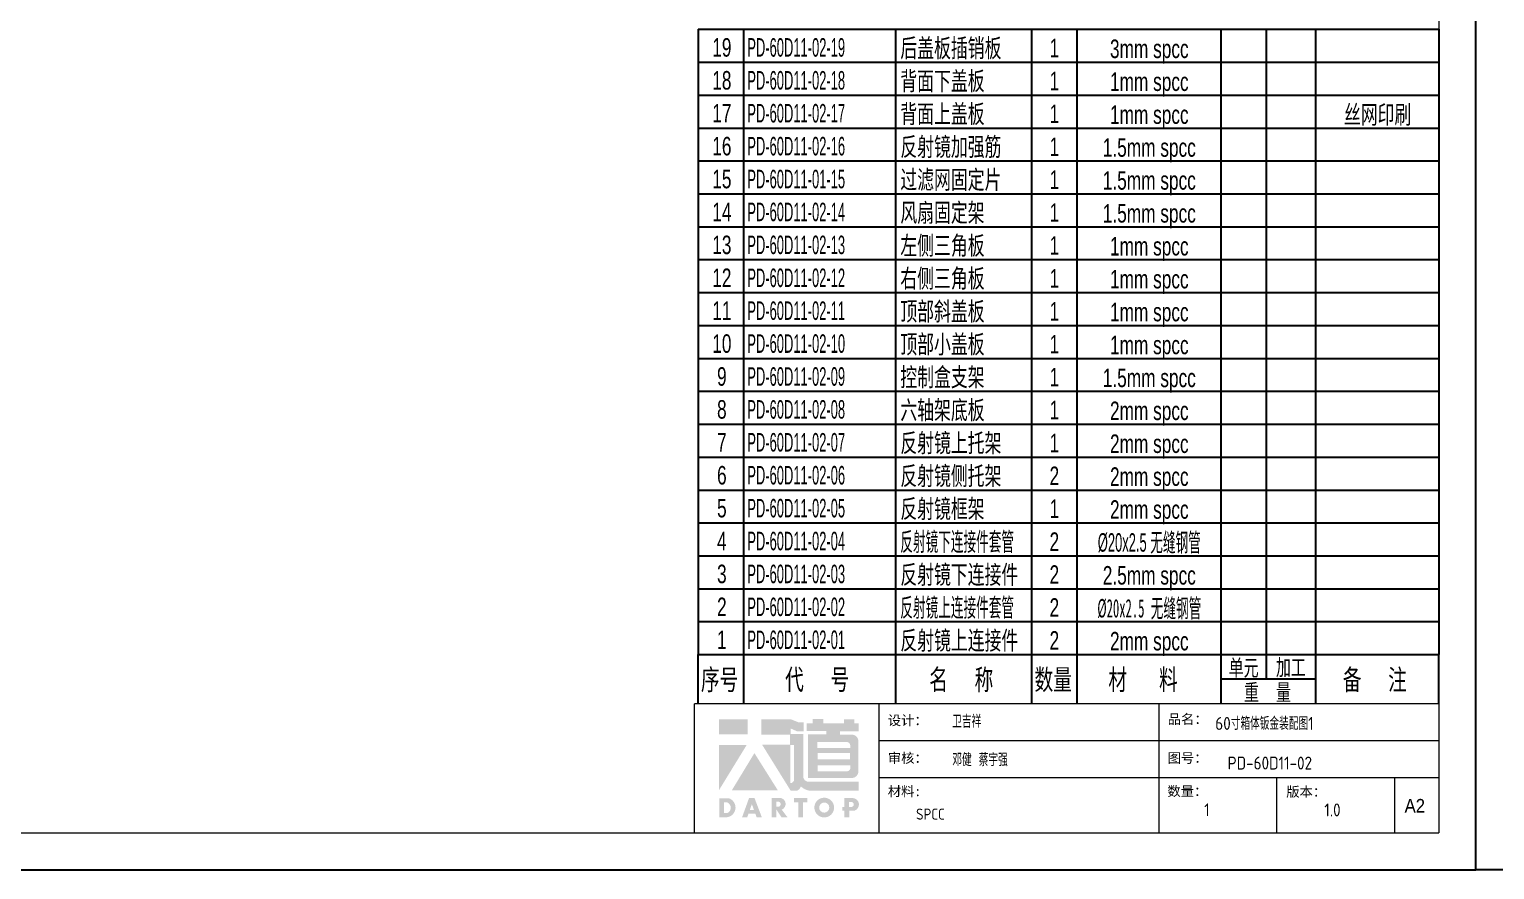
# Model space of a CAD drawing. Header units: millimetres. Extents: x -30327 to 34858, y 4015 to 75103.
# Drawn here: x 4613 to 8888, y 70587 to 73040 of the extents above; entities that cross this region are included whole.
import ezdxf
from ezdxf.enums import TextEntityAlignment as Align

# ---------------------------------------------------------------- set-up
doc = ezdxf.new("R2010")
doc.units = ezdxf.units.MM
for name, color, linetype in [('1轮廓实线层', 7, 'Continuous'), ('2细线层', 4, 'Continuous'), ('6文字层', 3, 'Continuous'), ('print', 30, 'Continuous'), ('图框层', 7, 'Continuous')]:
    doc.layers.add(name, color=color, linetype=linetype)
doc.layers.add('A-TITLEBLOCK', color=7, linetype='Continuous', lineweight=18)
doc.styles.add('GB', font='GBENOR.SHX', dxfattribs={"bigfont": 'gbcbig.shx'})
doc.styles.add('HZ', font='')
doc.styles.add('PC_TEXTSTYLE', font='arial.ttf', dxfattribs={"width": 0.8})
doc.styles.add('SLDTEXTSTYLE0', font='simfang.ttf', dxfattribs={"bigfont": 'bigfont'})
doc.styles.add('SLDTEXTSTYLE1', font='Gothic.ttf', dxfattribs={"width": 0.913})
doc.styles.get('HZ').set_extended_font_data('SimSun')

# ---------------------------------------------------------------- blocks, each defined once
blk = doc.blocks.new('PC_MXB_BLOCK')
at = {"layer": '1轮廓实线层'}
for p, q in [((-180, 8), (-180, 0)), ((0, 8), (0, 0))]:
    blk.add_line(p, q, dxfattribs=at)
at = {"layer": '2细线层'}
for p, q in [((-180, 8), (0, 8)), ((-169, 8), (-169, 0)), ((-132, 8), (-132, 0)), ((-99, 8), (-99, 0)), ((-88, 8), (-88, 0)), ((-53, 8), (-53, 0)), ((-42, 8), (-42, 0)), ((-30, 8), (-30, 0)), ((-180, 0), (0, 0))]:
    blk.add_line(p, q, dxfattribs=at)
at = {"layer": '6文字层', "style": 'PC_TEXTSTYLE'}
for tag, width, p, p2 in [('序号', 0.769182, (-178.38, 1.35), (-170.09, 1.35)), ('代号', 3.14773, (-168.05, 1.35), (-134.11, 1.35)), ('名称', 2.802424, (-130.87, 1.2), (-100.28, 1.2)), ('数量', 0.817449, (-97.88, 1.2), (-89, 1.2)), ('材料', 2.943328, (-86.43, 1.01), (-54.3, 1.01)), ('单重', 0.854038, (-52.21, 0.89), (-43, 0.89)), ('总重', 0.958888, (-41.2, 1.27), (-30.86, 1.27)), ('备注', 2.494074, (-28.61, 1.02), (-1.16, 1.02))]:
    blk.add_attdef(tag, text='', height=4.5, dxfattribs=dict(at, width=width)).set_placement(p, p2, align=Align.FIT)
blk = doc.blocks.new('PC_MXBTITLERECORD')
at = {"layer": '1轮廓实线层'}
for p, q in [((-180, 0), (-180, 12)), ((0, 0), (0, 12))]:
    blk.add_line(p, q, dxfattribs=at)
at = {"layer": '2细线层'}
for p, q in [((-169, 12), (-169, 0)), ((-132, 12), (-132, 0)), ((-99, 12), (-99, 0)), ((-88, 12), (-88, 0)), ((-53, 12), (-53, 0)), ((-42, 12), (-42, 6)), ((-30, 12), (-30, 0)), ((-30, 6), (-53, 6))]:
    blk.add_line(p, q, dxfattribs=at)
at = {"style": 'PC_TEXTSTYLE', "flags": 1}
blk.add_attdef('Fo oFShowMe', (-53, 6), '', height=0.00000005, dxfattribs=at)
at = {"layer": '6文字层', "style": 'PC_TEXTSTYLE', "width": 0.667}
for s, height, p in [('单元', 4, (-47.45, 8.84)), ('加工', 4, (-35.96, 8.94)), ('序号', 5, (-174.77, 6)), ('代     号', 5, (-151.09, 6)), ('名     称', 5, (-116.06, 6)), ('数量', 5, (-93.71, 6)), ('材      料', 5, (-71.89, 6)), ('备     注', 5, (-15.57, 6)), ('重    量', 4, (-41.65, 2.94))]:
    blk.add_text(s, height=height, dxfattribs=at).set_placement(p, align=Align.MIDDLE)
blk = doc.blocks.new('Dartop Logo')
at = {"true_color": 0xc40018}
h = blk.add_hatch(color=12, dxfattribs=at)
h.set_gradient(color1=(196, 0, 24), color2=(196, 0, 24), tint=1)
h.paths.add_polyline_path([(30.39, -3.87), (33.08, -5.04), (35.99, -5.04), (35.99, -1.19), (33.59, -1.19), (30.46, 0.05), (17.94, 0.05), (17.94, -6.46), (30.12, -6.46), (30.12, -6.59), (30.12, -10.75), (18.31, -10.75), (30.46, -30.31), (32.87, -30.31, 0.279375), (34.63, -28.6), (34.63, -28.51), (34.84, -28.51, 0.143145), (38.15, -30.2), (59.27, -30.2), (59.27, -26.49), (38.06, -26.49, -0.414214), (35.75, -24.18), (35.75, -6.26), (30.39, -6.26)])
h.paths.add_polyline_path([(30.25, -10.84), (31.8, -10.84), (31.8, -26.02, -0.088936), (30.9, -26.94), (30.24, -26.94)], flags=16)
h = blk.add_hatch(color=12, dxfattribs=at)
h.set_gradient(color1=(196, 0, 24), color2=(196, 0, 24), tint=1)
h.paths.add_polyline_path([(59.24, -1.73), (57.36, -1.73), (57.36, 0.06), (53.06, 0.06), (53.06, -1.64), (44.29, -1.64), (44.29, 0.15), (39.7, 0.15), (39.7, -1.67), (37.16, -1.67), (37.16, -4.97), (45.54, -4.97), (45.54, -6.42), (37.73, -6.42), (37.73, -24.88), (56.26, -24.88, 0.414214), (59.15, -21.99), (59.15, -9.35, 0.414214), (56.26, -6.46), (51.36, -6.46), (51.36, -5.03), (59.24, -5.03)])
h.paths.add_polyline_path([(54.21, -9.59, -0.414214), (55.66, -11.04), (55.66, -12.1), (41.79, -12.1), (41.79, -9.59)], flags=16)
h.paths.add_polyline_path([(55.57, -14.33), (55.57, -17.01), (41.88, -17.01), (41.88, -14.33)], flags=16)
h.paths.add_polyline_path([(55.75, -19.43), (55.75, -20.57, -0.414214), (54.3, -22.02), (41.88, -22.02), (41.88, -19.43)], flags=16)
h = blk.add_hatch(color=12, dxfattribs=at)
h.set_gradient(color1=(196, 0, 24), color2=(196, 0, 24), tint=1)
h.paths.add_polyline_path([(12.18, 0), (0, 0), (0, -6.37), (12.18, -6.37)])
h = blk.add_hatch(color=12, dxfattribs=at)
h.set_gradient(color1=(196, 0, 24), color2=(196, 0, 24), tint=1)
h.paths.add_polyline_path([(11.79, -10.83), (0.03, -10.83), (0.03, -30.03)])
h = blk.add_hatch(color=12, dxfattribs=at)
h.set_gradient(color1=(196, 0, 24), color2=(196, 0, 24), tint=1)
h.paths.add_polyline_path([(15.05, -14.31), (5.44, -30.15), (25.01, -30.15)])
at = {"true_color": 0x646464}
h = blk.add_hatch(color=251, dxfattribs=at)
h.set_gradient(color1=(100, 100, 100), color2=(100, 100, 100), tint=1)
h.paths.add_polyline_path([(4.15, -33.43), (0.11, -33.43), (0.11, -41.5), (3.51, -41.5, 0.793016)])
h.paths.add_polyline_path([(3.57, -39.73), (2.16, -39.73), (2.16, -35.19), (3.42, -35.19, -0.671361)], flags=16)
h = blk.add_hatch(color=251, dxfattribs=at)
h.set_gradient(color1=(100, 100, 100), color2=(100, 100, 100), tint=1)
h.paths.add_polyline_path([(15.08, -33.36), (12.78, -33.36), (9.82, -41.51), (12, -41.51), (12.51, -40.06), (15.46, -40.06), (15.99, -41.52), (18.19, -41.52)])
h.paths.add_polyline_path([(14.9, -38.51), (13.07, -38.51), (13.97, -35.95)], flags=16)
h = blk.add_hatch(color=251, dxfattribs=at)
h.set_gradient(color1=(100, 100, 100), color2=(100, 100, 100), tint=1)
h.paths.add_polyline_path([(26.27, -33.36), (22.3, -33.36), (22.3, -41.51), (24.4, -41.51), (24.4, -38.28), (26.55, -41.54), (29.09, -41.54), (26.61, -38.3, 0.744055)])
h.paths.add_polyline_path([(24.38, -37.08), (24.38, -34.94), (25.32, -34.94, -0.796809), (25.3, -37.08)], flags=16)
h = blk.add_hatch(color=251, dxfattribs=at)
h.set_gradient(color1=(100, 100, 100), color2=(100, 100, 100), tint=1)
h.paths.add_polyline_path([(37.44, -33.4), (31.88, -33.4), (31.88, -35.16), (33.61, -35.16), (33.61, -41.52), (35.69, -41.52), (35.69, -35.16), (37.44, -35.16)])
h = blk.add_hatch(color=251, dxfattribs=at)
h.set_gradient(color1=(100, 100, 100), color2=(100, 100, 100), tint=1)
h.paths.add_polyline_path([(40.46, -37.41, 1), (48.83, -37.41, 1)])
h.paths.add_polyline_path([(46.8, -37.41, -1), (42.5, -37.41, -1)], flags=16)
h = blk.add_hatch(color=251, dxfattribs=at)
h.set_gradient(color1=(100, 100, 100), color2=(100, 100, 100), tint=1)
h.paths.add_polyline_path([(56.85, -33.38), (56.73, -33.38), (53.19, -33.38), (53.19, -37.19), (52.26, -37.19), (52.26, -38.73), (53.18, -38.73), (53.18, -41.5), (55.24, -41.5), (55.24, -38.72), (57.51, -38.72, 0.812304)])
h.paths.add_polyline_path([(55.21, -37.18), (55.21, -35.05), (56.39, -35.05, -0.778213), (56.27, -37.18)], flags=16)
blk = doc.blocks.new('DT-A2-TITLE')
blk.add_line((594, 0), (594, 420))
at = {"layer": 'A-TITLEBLOCK', "color": 7}
for p, q in [((584, 410), (584, 10)), ((594, 0), (594, 297)), ((382, 10), (382, 45)), ((584, 45), (382, 45)), ((432, 45), (432, 10)), ((508, 45), (508, 10)), ((584, 35), (432, 35)), ((432, 25), (584.08, 25)), ((540, 10), (540, 25)), ((572, 10), (572, 25)), ((10, 10), (584, 10)), ((0, 0), (594, 0))]:
    blk.add_line(p, q, dxfattribs=at)
at = {"layer": 'A-TITLEBLOCK', "xscale": 0.6400000000000001, "yscale": 0.6400000000000001, "zscale": 0.6400000000000001}
blk.add_blockref('Dartop Logo', (388.65, 40.81), dxfattribs=at)
at = {"style": 'GB'}
for tag, p, height in [('#设计', (451.96, 38.52), 3.5), ('#品名', (523.32, 37.95), 3.5), ('#审核', (451.99, 28.1), 3.5), ('#图号', (526.67, 27.2), 3.5), ('#材料说明', (442.15, 13.59), 3), ('#数量', (520.33, 14.51), 3.5), ('#版本', (552.92, 14.47), 3.5)]:
    blk.add_attdef(tag, p, '', height=height, dxfattribs=at)
at = {"layer": 'A-TITLEBLOCK', "color": 7, "attachment_point": 1}
for s, insert, char_height, style in [('设计：', (434.47, 41.87), 2.646, 'SLDTEXTSTYLE0'), ('品名：', (510.43, 42.19), 2.646, 'SLDTEXTSTYLE0'), ('审核：', (434.47, 31.64), 2.646, 'SLDTEXTSTYLE0'), ('图号：', (510.4, 31.66), 2.646, 'SLDTEXTSTYLE0'), ('材料:', (434.47, 22.62), 2.646, 'SLDTEXTSTYLE0'), ('数量：', (510.35, 22.64), 2.646, 'SLDTEXTSTYLE0'), ('版本：', (542.59, 22.48), 2.646, 'SLDTEXTSTYLE0'), ('A2', (574.7, 19.21), 3.704, 'SLDTEXTSTYLE1')]:
    blk.add_mtext(s, dxfattribs=dict(at, insert=insert, char_height=char_height, style=style))

msp = doc.modelspace()

# ---------------------------------------------------------------- linework, layer by layer
at = {"layer": 'print'}
msp.add_line((10031.072, 70587.056), (8833.144, 70587.056), dxfattribs=at)
msp.add_lwpolyline([(2446.456, 70587.056), (8833.144, 70587.056), (8833.144, 75102.896), (2446.456, 75102.896)], close=True, dxfattribs=at)
msp.add_lwpolyline([(2446.456, 70587.056), (8833.144, 70587.056), (8833.144, 75102.896), (2446.456, 75102.896)], close=True, dxfattribs=at)

# ---------------------------------------------------------------- block references
at = {"xscale": 10.752, "yscale": 10.752, "zscale": 10.752}
msp.add_blockref('DT-A2-TITLE', (2446.456, 70587.056), dxfattribs=at).add_auto_attribs({'#设计': '卫吉祥', '#审核': '邓健 蔡宇强', '#材料说明': 'SPCC', '#品名': '60寸箱体钣金装配图1', '#图号': 'PD-60D11-02', '#数量': '1', '#版本': '1.0'})
at = {"layer": '图框层'}
ref = msp.add_blockref('PC_MXB_BLOCK', (8725.624, 72943.8262), dxfattribs=dict(at, xscale=12.00596294478851, yscale=12.00596294478851, zscale=12.00596294478851))
ref.add_attrib('材料', '3mm spcc', dxfattribs={"layer": '6文字层', "height": 54.02683, "style": 'PC_TEXTSTYLE', "width": 0.667}).set_placement((7880.7806, 72955.9563), align=Align.CENTER)
ref.add_attrib('代号', 'PD-60D11-02-19', (6708.0603, 72960.0209), dxfattribs={"layer": '6文字层', "height": 54.026833, "style": 'PC_TEXTSTYLE', "width": 0.5})
ref.add_attrib('序号', '19', dxfattribs={"layer": '6文字层', "height": 54.02683, "style": 'PC_TEXTSTYLE', "width": 0.667}).set_placement((6633.7651, 72960.0209), align=Align.CENTER)
ref.add_attrib('名称', '后盖板插销板', (7154.4433, 72958.179), dxfattribs={"layer": '6文字层', "height": 54.02683, "style": 'PC_TEXTSTYLE', "width": 0.667})
ref.add_attrib('数量', '1', dxfattribs={"layer": '6文字层', "height": 54.0268, "style": 'PC_TEXTSTYLE', "width": 0.667}).set_placement((7603.7876, 72958.179), align=Align.CENTER)
ref = msp.add_blockref('PC_MXB_BLOCK', (8725.624, 72847.7785), dxfattribs=dict(at, xscale=12.00596294478851, yscale=12.00596294478851, zscale=12.00596294478851))
ref.add_attrib('材料', '1mm spcc', dxfattribs={"layer": '6文字层', "height": 54.02683, "style": 'PC_TEXTSTYLE', "width": 0.667}).set_placement((7880.7806, 72859.9086), align=Align.CENTER)
ref.add_attrib('代号', 'PD-60D11-02-18', (6708.0603, 72863.9732), dxfattribs={"layer": '6文字层', "height": 54.026833, "style": 'PC_TEXTSTYLE', "width": 0.5})
ref.add_attrib('序号', '18', dxfattribs={"layer": '6文字层', "height": 54.02683, "style": 'PC_TEXTSTYLE', "width": 0.667}).set_placement((6633.7651, 72863.9732), align=Align.CENTER)
ref.add_attrib('名称', '背面下盖板', (7154.4433, 72862.1313), dxfattribs={"layer": '6文字层', "height": 54.02683, "style": 'PC_TEXTSTYLE', "width": 0.667})
ref.add_attrib('数量', '1', dxfattribs={"layer": '6文字层', "height": 54.0268, "style": 'PC_TEXTSTYLE', "width": 0.667}).set_placement((7603.7876, 72862.1313), align=Align.CENTER)
ref = msp.add_blockref('PC_MXB_BLOCK', (8725.624, 72751.7308), dxfattribs=dict(at, xscale=12.00596294478851, yscale=12.00596294478851, zscale=12.00596294478851))
ref.add_attrib('材料', '1mm spcc', dxfattribs={"layer": '6文字层', "height": 54.02683, "style": 'PC_TEXTSTYLE', "width": 0.667}).set_placement((7880.7806, 72763.8609), align=Align.CENTER)
ref.add_attrib('代号', 'PD-60D11-02-17', (6708.0603, 72767.9255), dxfattribs={"layer": '6文字层', "height": 54.026833, "style": 'PC_TEXTSTYLE', "width": 0.5})
ref.add_attrib('序号', '17', dxfattribs={"layer": '6文字层', "height": 54.02683, "style": 'PC_TEXTSTYLE', "width": 0.667}).set_placement((6633.7651, 72767.9255), align=Align.CENTER)
ref.add_attrib('名称', '背面上盖板', (7154.4433, 72766.0836), dxfattribs={"layer": '6文字层', "height": 54.02683, "style": 'PC_TEXTSTYLE', "width": 0.667})
ref.add_attrib('数量', '1', dxfattribs={"layer": '6文字层', "height": 54.0268, "style": 'PC_TEXTSTYLE', "width": 0.667}).set_placement((7603.7876, 72766.0836), align=Align.CENTER)
ref.add_attrib('备注', '丝网印刷', dxfattribs={"layer": '6文字层', "height": 54.02683, "style": 'PC_TEXTSTYLE', "width": 0.667}).set_placement((8546.9116, 72764.0327), align=Align.CENTER)
ref = msp.add_blockref('PC_MXB_BLOCK', (8725.624, 72655.6831), dxfattribs=dict(at, xscale=12.00596294478851, yscale=12.00596294478851, zscale=12.00596294478851))
ref.add_attrib('材料', '1.5mm spcc', dxfattribs={"layer": '6文字层', "height": 54.02683, "style": 'PC_TEXTSTYLE', "width": 0.667}).set_placement((7880.7806, 72667.8132), align=Align.CENTER)
ref.add_attrib('代号', 'PD-60D11-02-16', (6708.0603, 72671.8778), dxfattribs={"layer": '6文字层', "height": 54.026833, "style": 'PC_TEXTSTYLE', "width": 0.5})
ref.add_attrib('序号', '16', dxfattribs={"layer": '6文字层', "height": 54.02683, "style": 'PC_TEXTSTYLE', "width": 0.667}).set_placement((6633.7651, 72671.8778), align=Align.CENTER)
ref.add_attrib('名称', '反射镜加强筋', (7154.4433, 72670.0359), dxfattribs={"layer": '6文字层', "height": 54.02683, "style": 'PC_TEXTSTYLE', "width": 0.667})
ref.add_attrib('数量', '1', dxfattribs={"layer": '6文字层', "height": 54.0268, "style": 'PC_TEXTSTYLE', "width": 0.667}).set_placement((7603.7876, 72670.0359), align=Align.CENTER)
ref = msp.add_blockref('PC_MXB_BLOCK', (8725.624, 72559.6354), dxfattribs=dict(at, xscale=12.00596294478851, yscale=12.00596294478851, zscale=12.00596294478851))
ref.add_attrib('材料', '1.5mm spcc', dxfattribs={"layer": '6文字层', "height": 54.02683, "style": 'PC_TEXTSTYLE', "width": 0.667}).set_placement((7880.7806, 72571.7655), align=Align.CENTER)
ref.add_attrib('代号', 'PD-60D11-01-15', (6708.0603, 72575.8301), dxfattribs={"layer": '6文字层', "height": 54.026833, "style": 'PC_TEXTSTYLE', "width": 0.5})
ref.add_attrib('序号', '15', dxfattribs={"layer": '6文字层', "height": 54.02683, "style": 'PC_TEXTSTYLE', "width": 0.667}).set_placement((6633.7651, 72575.8301), align=Align.CENTER)
ref.add_attrib('名称', '过滤网固定片', (7154.4433, 72573.9882), dxfattribs={"layer": '6文字层', "height": 54.02683, "style": 'PC_TEXTSTYLE', "width": 0.667})
ref.add_attrib('数量', '1', dxfattribs={"layer": '6文字层', "height": 54.0268, "style": 'PC_TEXTSTYLE', "width": 0.667}).set_placement((7603.7876, 72573.9882), align=Align.CENTER)
ref = msp.add_blockref('PC_MXB_BLOCK', (8725.624, 72463.5877), dxfattribs=dict(at, xscale=12.00596294478851, yscale=12.00596294478851, zscale=12.00596294478851))
ref.add_attrib('材料', '1.5mm spcc', dxfattribs={"layer": '6文字层', "height": 54.02683, "style": 'PC_TEXTSTYLE', "width": 0.667}).set_placement((7880.7806, 72475.7178), align=Align.CENTER)
ref.add_attrib('代号', 'PD-60D11-02-14', (6708.0603, 72479.7823), dxfattribs={"layer": '6文字层', "height": 54.026833, "style": 'PC_TEXTSTYLE', "width": 0.5})
ref.add_attrib('序号', '14', dxfattribs={"layer": '6文字层', "height": 54.02683, "style": 'PC_TEXTSTYLE', "width": 0.667}).set_placement((6633.7651, 72479.7823), align=Align.CENTER)
ref.add_attrib('名称', '风扇固定架', (7154.4433, 72477.9405), dxfattribs={"layer": '6文字层', "height": 54.02683, "style": 'PC_TEXTSTYLE', "width": 0.667})
ref.add_attrib('数量', '1', dxfattribs={"layer": '6文字层', "height": 54.0268, "style": 'PC_TEXTSTYLE', "width": 0.667}).set_placement((7603.7876, 72477.9405), align=Align.CENTER)
ref = msp.add_blockref('PC_MXB_BLOCK', (8725.624, 72367.54), dxfattribs=dict(at, xscale=12.00596294478851, yscale=12.00596294478851, zscale=12.00596294478851))
ref.add_attrib('材料', '1mm spcc', dxfattribs={"layer": '6文字层', "height": 54.02683, "style": 'PC_TEXTSTYLE', "width": 0.667}).set_placement((7880.7806, 72379.6701), align=Align.CENTER)
ref.add_attrib('代号', 'PD-60D11-02-13', (6708.0603, 72383.7346), dxfattribs={"layer": '6文字层', "height": 54.026833, "style": 'PC_TEXTSTYLE', "width": 0.5})
ref.add_attrib('序号', '13', dxfattribs={"layer": '6文字层', "height": 54.02683, "style": 'PC_TEXTSTYLE', "width": 0.667}).set_placement((6633.7651, 72383.7346), align=Align.CENTER)
ref.add_attrib('名称', '左侧三角板', (7154.4433, 72381.8928), dxfattribs={"layer": '6文字层', "height": 54.02683, "style": 'PC_TEXTSTYLE', "width": 0.667})
ref.add_attrib('数量', '1', dxfattribs={"layer": '6文字层', "height": 54.0268, "style": 'PC_TEXTSTYLE', "width": 0.667}).set_placement((7603.7876, 72381.8928), align=Align.CENTER)
ref = msp.add_blockref('PC_MXB_BLOCK', (8725.624, 72271.4923), dxfattribs=dict(at, xscale=12.00596294478851, yscale=12.00596294478851, zscale=12.00596294478851))
ref.add_attrib('材料', '1mm spcc', dxfattribs={"layer": '6文字层', "height": 54.02683, "style": 'PC_TEXTSTYLE', "width": 0.667}).set_placement((7880.7806, 72283.6224), align=Align.CENTER)
ref.add_attrib('代号', 'PD-60D11-02-12', (6708.0603, 72287.6869), dxfattribs={"layer": '6文字层', "height": 54.026833, "style": 'PC_TEXTSTYLE', "width": 0.5})
ref.add_attrib('序号', '12', dxfattribs={"layer": '6文字层', "height": 54.02683, "style": 'PC_TEXTSTYLE', "width": 0.667}).set_placement((6633.7651, 72287.6869), align=Align.CENTER)
ref.add_attrib('名称', '右侧三角板', (7154.4433, 72285.8451), dxfattribs={"layer": '6文字层', "height": 54.02683, "style": 'PC_TEXTSTYLE', "width": 0.667})
ref.add_attrib('数量', '1', dxfattribs={"layer": '6文字层', "height": 54.0268, "style": 'PC_TEXTSTYLE', "width": 0.667}).set_placement((7603.7876, 72285.8451), align=Align.CENTER)
ref = msp.add_blockref('PC_MXB_BLOCK', (8725.624, 72175.4446), dxfattribs=dict(at, xscale=12.00596294478851, yscale=12.00596294478851, zscale=12.00596294478851))
ref.add_attrib('材料', '1mm spcc', dxfattribs={"layer": '6文字层', "height": 54.02683, "style": 'PC_TEXTSTYLE', "width": 0.667}).set_placement((7880.7806, 72187.5747), align=Align.CENTER)
ref.add_attrib('代号', 'PD-60D11-02-11', (6708.0603, 72191.6392), dxfattribs={"layer": '6文字层', "height": 54.026833, "style": 'PC_TEXTSTYLE', "width": 0.5})
ref.add_attrib('序号', '11', dxfattribs={"layer": '6文字层', "height": 54.02683, "style": 'PC_TEXTSTYLE', "width": 0.667}).set_placement((6633.7651, 72191.6392), align=Align.CENTER)
ref.add_attrib('名称', '顶部斜盖板', (7154.4433, 72189.7974), dxfattribs={"layer": '6文字层', "height": 54.02683, "style": 'PC_TEXTSTYLE', "width": 0.667})
ref.add_attrib('数量', '1', dxfattribs={"layer": '6文字层', "height": 54.0268, "style": 'PC_TEXTSTYLE', "width": 0.667}).set_placement((7603.7876, 72189.7974), align=Align.CENTER)
ref = msp.add_blockref('PC_MXB_BLOCK', (8725.624, 72079.3969), dxfattribs=dict(at, xscale=12.00596294478851, yscale=12.00596294478851, zscale=12.00596294478851))
ref.add_attrib('材料', '1mm spcc', dxfattribs={"layer": '6文字层', "height": 54.02683, "style": 'PC_TEXTSTYLE', "width": 0.667}).set_placement((7880.7806, 72091.527), align=Align.CENTER)
ref.add_attrib('代号', 'PD-60D11-02-10', (6708.0603, 72095.5915), dxfattribs={"layer": '6文字层', "height": 54.026833, "style": 'PC_TEXTSTYLE', "width": 0.5})
ref.add_attrib('序号', '10', dxfattribs={"layer": '6文字层', "height": 54.02683, "style": 'PC_TEXTSTYLE', "width": 0.667}).set_placement((6633.7651, 72095.5915), align=Align.CENTER)
ref.add_attrib('名称', '顶部小盖板', (7154.4433, 72093.7497), dxfattribs={"layer": '6文字层', "height": 54.02683, "style": 'PC_TEXTSTYLE', "width": 0.667})
ref.add_attrib('数量', '1', dxfattribs={"layer": '6文字层', "height": 54.0268, "style": 'PC_TEXTSTYLE', "width": 0.667}).set_placement((7603.7876, 72093.7497), align=Align.CENTER)
ref = msp.add_blockref('PC_MXB_BLOCK', (8725.624, 71983.3492), dxfattribs=dict(at, xscale=12.00596294478851, yscale=12.00596294478851, zscale=12.00596294478851))
ref.add_attrib('材料', '1.5mm spcc', dxfattribs={"layer": '6文字层', "height": 54.02683, "style": 'PC_TEXTSTYLE', "width": 0.667}).set_placement((7880.7806, 71995.4793), align=Align.CENTER)
ref.add_attrib('代号', 'PD-60D11-02-09', (6708.0603, 71999.5438), dxfattribs={"layer": '6文字层', "height": 54.026833, "style": 'PC_TEXTSTYLE', "width": 0.5})
ref.add_attrib('序号', '9', dxfattribs={"layer": '6文字层', "height": 54.0268, "style": 'PC_TEXTSTYLE', "width": 0.667}).set_placement((6633.7651, 71999.5438), align=Align.CENTER)
ref.add_attrib('名称', '控制盒支架', (7154.4433, 71997.702), dxfattribs={"layer": '6文字层', "height": 54.02683, "style": 'PC_TEXTSTYLE', "width": 0.667})
ref.add_attrib('数量', '1', dxfattribs={"layer": '6文字层', "height": 54.0268, "style": 'PC_TEXTSTYLE', "width": 0.667}).set_placement((7603.7876, 71997.702), align=Align.CENTER)
ref = msp.add_blockref('PC_MXB_BLOCK', (8725.624, 71887.3015), dxfattribs=dict(at, xscale=12.00596294478851, yscale=12.00596294478851, zscale=12.00596294478851))
ref.add_attrib('材料', '2mm spcc', dxfattribs={"layer": '6文字层', "height": 54.02683, "style": 'PC_TEXTSTYLE', "width": 0.667}).set_placement((7880.7806, 71899.4316), align=Align.CENTER)
ref.add_attrib('代号', 'PD-60D11-02-08', (6708.0603, 71903.4961), dxfattribs={"layer": '6文字层', "height": 54.026833, "style": 'PC_TEXTSTYLE', "width": 0.5})
ref.add_attrib('序号', '8', dxfattribs={"layer": '6文字层', "height": 54.0268, "style": 'PC_TEXTSTYLE', "width": 0.667}).set_placement((6633.7651, 71903.4961), align=Align.CENTER)
ref.add_attrib('名称', '六轴架底板', (7154.4433, 71901.6543), dxfattribs={"layer": '6文字层', "height": 54.02683, "style": 'PC_TEXTSTYLE', "width": 0.667})
ref.add_attrib('数量', '1', dxfattribs={"layer": '6文字层', "height": 54.0268, "style": 'PC_TEXTSTYLE', "width": 0.667}).set_placement((7603.7876, 71901.6543), align=Align.CENTER)
ref = msp.add_blockref('PC_MXB_BLOCK', (8725.624, 71791.2538), dxfattribs=dict(at, xscale=12.00596294478851, yscale=12.00596294478851, zscale=12.00596294478851))
ref.add_attrib('材料', '2mm spcc', dxfattribs={"layer": '6文字层', "height": 54.02683, "style": 'PC_TEXTSTYLE', "width": 0.667}).set_placement((7880.7806, 71803.3839), align=Align.CENTER)
ref.add_attrib('代号', 'PD-60D11-02-07', (6708.0603, 71807.4484), dxfattribs={"layer": '6文字层', "height": 54.026833, "style": 'PC_TEXTSTYLE', "width": 0.5})
ref.add_attrib('序号', '7', dxfattribs={"layer": '6文字层', "height": 54.0268, "style": 'PC_TEXTSTYLE', "width": 0.667}).set_placement((6633.7651, 71807.4484), align=Align.CENTER)
ref.add_attrib('名称', '反射镜上托架', (7154.4433, 71805.6066), dxfattribs={"layer": '6文字层', "height": 54.02683, "style": 'PC_TEXTSTYLE', "width": 0.667})
ref.add_attrib('数量', '1', dxfattribs={"layer": '6文字层', "height": 54.0268, "style": 'PC_TEXTSTYLE', "width": 0.667}).set_placement((7603.7876, 71805.6066), align=Align.CENTER)
ref = msp.add_blockref('PC_MXB_BLOCK', (8725.624, 71695.206), dxfattribs=dict(at, xscale=12.00596294478851, yscale=12.00596294478851, zscale=12.00596294478851))
ref.add_attrib('材料', '2mm spcc', dxfattribs={"layer": '6文字层', "height": 54.02683, "style": 'PC_TEXTSTYLE', "width": 0.667}).set_placement((7880.7806, 71707.3362), align=Align.CENTER)
ref.add_attrib('代号', 'PD-60D11-02-06', (6708.0603, 71711.4007), dxfattribs={"layer": '6文字层', "height": 54.026833, "style": 'PC_TEXTSTYLE', "width": 0.5})
ref.add_attrib('序号', '6', dxfattribs={"layer": '6文字层', "height": 54.0268, "style": 'PC_TEXTSTYLE', "width": 0.667}).set_placement((6633.7651, 71711.4007), align=Align.CENTER)
ref.add_attrib('名称', '反射镜侧托架', (7154.4433, 71709.5589), dxfattribs={"layer": '6文字层', "height": 54.02683, "style": 'PC_TEXTSTYLE', "width": 0.667})
ref.add_attrib('数量', '2', dxfattribs={"layer": '6文字层', "height": 54.0268, "style": 'PC_TEXTSTYLE', "width": 0.667}).set_placement((7603.7876, 71709.5589), align=Align.CENTER)
ref = msp.add_blockref('PC_MXB_BLOCK', (8725.624, 71599.1583), dxfattribs=dict(at, xscale=12.00596294478851, yscale=12.00596294478851, zscale=12.00596294478851))
ref.add_attrib('材料', '2mm spcc', dxfattribs={"layer": '6文字层', "height": 54.02683, "style": 'PC_TEXTSTYLE', "width": 0.667}).set_placement((7880.7806, 71611.2885), align=Align.CENTER)
ref.add_attrib('代号', 'PD-60D11-02-05', (6708.0603, 71615.353), dxfattribs={"layer": '6文字层', "height": 54.026833, "style": 'PC_TEXTSTYLE', "width": 0.5})
ref.add_attrib('序号', '5', dxfattribs={"layer": '6文字层', "height": 54.0268, "style": 'PC_TEXTSTYLE', "width": 0.667}).set_placement((6633.7651, 71615.353), align=Align.CENTER)
ref.add_attrib('名称', '反射镜框架', (7154.4433, 71613.5112), dxfattribs={"layer": '6文字层', "height": 54.02683, "style": 'PC_TEXTSTYLE', "width": 0.667})
ref.add_attrib('数量', '1', dxfattribs={"layer": '6文字层', "height": 54.0268, "style": 'PC_TEXTSTYLE', "width": 0.667}).set_placement((7603.7876, 71613.5112), align=Align.CENTER)
ref = msp.add_blockref('PC_MXB_BLOCK', (8725.624, 71503.1106), dxfattribs=dict(at, xscale=12.00596294478851, yscale=12.00596294478851, zscale=12.00596294478851))
ref.add_attrib('材料', '%%c20x2.5 无缝钢管', dxfattribs={"layer": '6文字层', "height": 54.026833, "style": 'PC_TEXTSTYLE', "width": 0.5}).set_placement((7880.7806, 71515.2408), align=Align.CENTER)
ref.add_attrib('代号', 'PD-60D11-02-04', (6708.0603, 71519.3053), dxfattribs={"layer": '6文字层', "height": 54.026833, "style": 'PC_TEXTSTYLE', "width": 0.5})
ref.add_attrib('序号', '4', dxfattribs={"layer": '6文字层', "height": 54.0268, "style": 'PC_TEXTSTYLE', "width": 0.667}).set_placement((6633.7651, 71519.3053), align=Align.CENTER)
ref.add_attrib('名称', '反射镜下连接件套管', (7154.4433, 71517.4635), dxfattribs={"layer": '6文字层', "height": 54.02683, "style": 'PC_TEXTSTYLE', "width": 0.5})
ref.add_attrib('数量', '2', dxfattribs={"layer": '6文字层', "height": 54.0268, "style": 'PC_TEXTSTYLE', "width": 0.667}).set_placement((7603.7876, 71517.4635), align=Align.CENTER)
ref = msp.add_blockref('PC_MXB_BLOCK', (8725.624, 71407.0629), dxfattribs=dict(at, xscale=12.00596294478851, yscale=12.00596294478851, zscale=12.00596294478851))
ref.add_attrib('材料', '2.5mm spcc', dxfattribs={"layer": '6文字层', "height": 54.02683, "style": 'PC_TEXTSTYLE', "width": 0.667}).set_placement((7880.7806, 71419.1931), align=Align.CENTER)
ref.add_attrib('代号', 'PD-60D11-02-03', (6708.0603, 71423.2576), dxfattribs={"layer": '6文字层', "height": 54.026833, "style": 'PC_TEXTSTYLE', "width": 0.5})
ref.add_attrib('序号', '3', dxfattribs={"layer": '6文字层', "height": 54.0268, "style": 'PC_TEXTSTYLE', "width": 0.667}).set_placement((6633.7651, 71423.2576), align=Align.CENTER)
ref.add_attrib('名称', '反射镜下连接件', (7154.4433, 71421.4158), dxfattribs={"layer": '6文字层', "height": 54.02683, "style": 'PC_TEXTSTYLE', "width": 0.667})
ref.add_attrib('数量', '2', dxfattribs={"layer": '6文字层', "height": 54.0268, "style": 'PC_TEXTSTYLE', "width": 0.667}).set_placement((7603.7876, 71421.4158), align=Align.CENTER)
ref = msp.add_blockref('PC_MXB_BLOCK', (8725.624, 71311.0152), dxfattribs=dict(at, xscale=12.00596294478851, yscale=12.00596294478851, zscale=12.00596294478851))
ref.add_attrib('材料', '%%C20x2.5 无缝钢管', dxfattribs={"layer": '6文字层', "height": 54.026833, "style": 'HZ', "width": 0.5}).set_placement((7880.7806, 71323.1454), align=Align.CENTER)
ref.add_attrib('代号', 'PD-60D11-02-02', (6708.0603, 71327.2099), dxfattribs={"layer": '6文字层', "height": 54.026833, "style": 'PC_TEXTSTYLE', "width": 0.5})
ref.add_attrib('序号', '2', dxfattribs={"layer": '6文字层', "height": 54.0268, "style": 'PC_TEXTSTYLE', "width": 0.667}).set_placement((6633.7651, 71327.2099), align=Align.CENTER)
ref.add_attrib('名称', '反射镜上连接件套管', (7154.4433, 71325.3681), dxfattribs={"layer": '6文字层', "height": 54.02683, "style": 'PC_TEXTSTYLE', "width": 0.5})
ref.add_attrib('数量', '2', dxfattribs={"layer": '6文字层', "height": 54.0268, "style": 'PC_TEXTSTYLE', "width": 0.667}).set_placement((7603.7876, 71325.3681), align=Align.CENTER)
ref = msp.add_blockref('PC_MXB_BLOCK', (8725.624, 71214.9675), dxfattribs=dict(at, xscale=12.00596294478851, yscale=12.00596294478851, zscale=12.00596294478851))
ref.add_attrib('材料', '2mm spcc', dxfattribs={"layer": '6文字层', "height": 54.02683, "style": 'PC_TEXTSTYLE', "width": 0.667}).set_placement((7880.7806, 71227.0977), align=Align.CENTER)
ref.add_attrib('代号', 'PD-60D11-02-01', (6708.0603, 71231.1622), dxfattribs={"layer": '6文字层', "height": 54.026833, "style": 'PC_TEXTSTYLE', "width": 0.5})
ref.add_attrib('序号', '1', dxfattribs={"layer": '6文字层', "height": 54.0268, "style": 'PC_TEXTSTYLE', "width": 0.667}).set_placement((6633.7651, 71231.1622), align=Align.CENTER)
ref.add_attrib('名称', '反射镜上连接件', (7154.4433, 71229.3204), dxfattribs={"layer": '6文字层', "height": 54.02683, "style": 'PC_TEXTSTYLE', "width": 0.667})
ref.add_attrib('数量', '2', dxfattribs={"layer": '6文字层', "height": 54.0268, "style": 'PC_TEXTSTYLE', "width": 0.667}).set_placement((7603.7876, 71229.3204), align=Align.CENTER)
at = {"layer": '图框层', "xscale": 12.00596294478851, "yscale": 12.00596294478851, "zscale": 12.00596294478851}
msp.add_blockref('PC_MXBTITLERECORD', (8725.624, 71070.896), dxfattribs=at)

doc.saveas('drawing.dxf')
